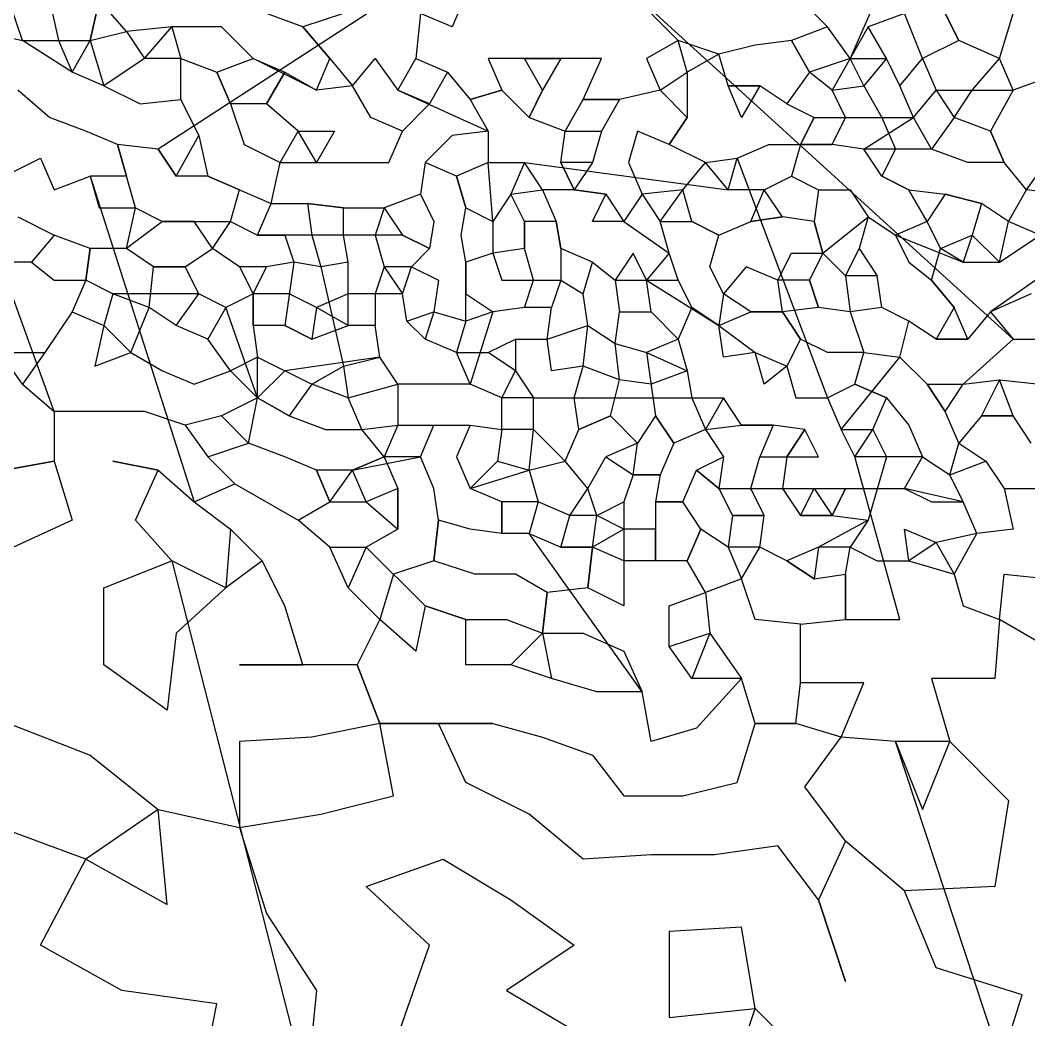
# Model space of a CAD drawing. Header units: metres. Extents: x -30499 to 36140, y -32767 to 32822.
# Drawn here: x 3042 to 15374, y 14157 to 26379 of the extents above; entities that cross this region are included whole.
import ezdxf

# ---------------------------------------------------------------- set-up
doc = ezdxf.new("R2010")
doc.units = ezdxf.units.M
doc.layers.add('Draw', color=2, linetype='CONTINUOUS')

msp = doc.modelspace()

# ---------------------------------------------------------------- linework, layer by layer
at = {"layer": 'draw'}
for p, q in [((12581, 29891), (4728, 24803)), ((15180, 22480), (9595, 27568)), ((13576, 26794), (13189, 25909)), ((8489, 26683), (8323, 26296)), ((3069, 26130), (2903, 26628)), ((3401, 26628), (3511, 26130)), ((3898, 26130), (4009, 26628)), ((4009, 26628), (3898, 26130)), ((4341, 26241), (4009, 26628)), ((12581, 26628), (12913, 26296)), ((12913, 26296), (12581, 26628)), ((6498, 26296), (6055, 26462)), ((6995, 26462), (6498, 26296)), ((7935, 26462), (7880, 25909)), ((8323, 26296), (7935, 26462)), ((11088, 26130), (10756, 26462)), ((13853, 26462), (13410, 26296)), ((14074, 25909), (13853, 26462)), ((14517, 26130), (14351, 26462)), ((14351, 26462), (14517, 26130)), ((15014, 25909), (15180, 26462)), ((4894, 26296), (4341, 26241)), ((4562, 25909), (4894, 26296)), ((5502, 26296), (4894, 26296)), ((4894, 26296), (5004, 25909)), ((4894, 26296), (4894, 26296)), ((5889, 25909), (5502, 26296)), ((6829, 25909), (6498, 26296)), ((6498, 26296), (6498, 26296)), ((6498, 26296), (6829, 25909)), ((8323, 26296), (8323, 26296)), ((12913, 26296), (12470, 26130)), ((12913, 26296), (12913, 26296)), ((13189, 25909), (12913, 26296)), ((13410, 26296), (12968, 25522)), ((13410, 26296), (13189, 25909)), ((13632, 25909), (13410, 26296)), ((13410, 26296), (13410, 26296)), ((2571, 26241), (3069, 26130)), ((3898, 26130), (4341, 26241)), ((4341, 26241), (4341, 26241)), ((4341, 26241), (4341, 26241)), ((4341, 26241), (4562, 25909)), ((3069, 26130), (3069, 26130)), ((3069, 26130), (3898, 26130)), ((3677, 25743), (3069, 26130)), ((3511, 26130), (3511, 26130)), ((3511, 26130), (3677, 25743)), ((3677, 25743), (3898, 26130)), ((3898, 26130), (3898, 26130)), ((3898, 26130), (4064, 25577)), ((3898, 26130), (3898, 26130)), ((11088, 26130), (10701, 25909)), ((11198, 25743), (11088, 26130)), ((11088, 26130), (11088, 26130)), ((11585, 25964), (11088, 26130)), ((12028, 26075), (11585, 25964)), ((12470, 26130), (12028, 26075)), ((12028, 26075), (12028, 26075)), ((12470, 26130), (12470, 26130)), ((12692, 25743), (12470, 26130)), ((12470, 26130), (12692, 25743)), ((14517, 26130), (14074, 25909)), ((15014, 25909), (14517, 26130)), ((14517, 26130), (14517, 26130)), ((4562, 25909), (4064, 25577)), ((5004, 25909), (4562, 25909)), ((4562, 25909), (4562, 25909)), ((5004, 25411), (5004, 25909)), ((5004, 25909), (5004, 25909)), ((5004, 25909), (5447, 25743)), ((5004, 25909), (5004, 25909)), ((5447, 25743), (5889, 25909)), ((5889, 25909), (5889, 25909)), ((5889, 25909), (6276, 25743)), ((6664, 25522), (5889, 25909)), ((6664, 25522), (6829, 25909)), ((6829, 25909), (6829, 25909)), ((6829, 25909), (7106, 25577)), ((7106, 25577), (7382, 25909)), ((7382, 25909), (7382, 25909)), ((7382, 25909), (7659, 25522)), ((7659, 25522), (7880, 25909)), ((7880, 25909), (7880, 25909)), ((7880, 25909), (8267, 25743)), ((7880, 25909), (8267, 25743)), ((10148, 25909), (8765, 25909)), ((8765, 25909), (8765, 25909)), ((8765, 25909), (8931, 25522)), ((9429, 25522), (9207, 25909)), ((9207, 25909), (9650, 25909)), ((9650, 25909), (9429, 25522)), ((9926, 25411), (10148, 25909)), ((10148, 25909), (10148, 25909)), ((10701, 25909), (10701, 25909)), ((10701, 25909), (10867, 25522)), ((11585, 25964), (11198, 25743)), ((11585, 25964), (11585, 25964)), ((11696, 25577), (11585, 25964)), ((13189, 25909), (12692, 25743)), ((13355, 25577), (13189, 25909)), ((13189, 25909), (13189, 25909)), ((13189, 25909), (13632, 25909)), ((13632, 25909), (13355, 25577)), ((13798, 25577), (13632, 25909)), ((13632, 25909), (13632, 25909)), ((13632, 25909), (13632, 25909)), ((13798, 25577), (14074, 25909)), ((14074, 25909), (14074, 25909)), ((14074, 25909), (14240, 25522)), ((14682, 25522), (15014, 25909)), ((15014, 25909), (15014, 25909)), ((15180, 25522), (15014, 25909)), ((15014, 25909), (15014, 25909)), ((3677, 25743), (3677, 25743)), ((4064, 25577), (3677, 25743)), ((5447, 25743), (5447, 25743)), ((5447, 25743), (5613, 25356)), ((5613, 25356), (5447, 25743)), ((6276, 25743), (6055, 25356)), ((6055, 25356), (6276, 25743)), ((6276, 25743), (6276, 25743)), ((6276, 25743), (6664, 25522)), ((8267, 25743), (8046, 25356)), ((8267, 25743), (8267, 25743)), ((8267, 25743), (8544, 25411)), ((10867, 25522), (11198, 25743)), ((11198, 25743), (11198, 25743)), ((11198, 25743), (11198, 25190)), ((11198, 25743), (11198, 25743)), ((12692, 25743), (12415, 25356)), ((12692, 25743), (12415, 25356)), ((12968, 25522), (12692, 25743)), ((12692, 25743), (12692, 25743)), ((15788, 25743), (15180, 25522)), ((4064, 25577), (4064, 25577)), ((4064, 25577), (4507, 25356)), ((7106, 25577), (6664, 25522)), ((7327, 25190), (7106, 25577)), ((7106, 25577), (7106, 25577)), ((7106, 25577), (7106, 25577)), ((11862, 25190), (11696, 25577)), ((11696, 25577), (11696, 25577)), ((11696, 25577), (12083, 25577)), ((12083, 25577), (11696, 25577)), ((12083, 25577), (11862, 25190)), ((12415, 25356), (12083, 25577)), ((12083, 25577), (12083, 25577)), ((12968, 25522), (13355, 25577)), ((13355, 25577), (13355, 25577)), ((13355, 25577), (13576, 25190)), ((13355, 25577), (13355, 25577)), ((13963, 25190), (13798, 25577)), ((13798, 25577), (13798, 25577)), ((13963, 25190), (13798, 25577)), ((3401, 25190), (3014, 25522)), ((4507, 25356), (5004, 25411)), ((5226, 24969), (5004, 25411)), ((5004, 25411), (5004, 25411)), ((5004, 25411), (5226, 24969)), ((6664, 25522), (6664, 25522)), ((7659, 25522), (7659, 25522)), ((8046, 25356), (7659, 25522)), ((7659, 25522), (8765, 25024)), ((8931, 25522), (8544, 25411)), ((8544, 25411), (8931, 25522)), ((8544, 25411), (8544, 25411)), ((8544, 25411), (8765, 25024)), ((8931, 25522), (8931, 25522)), ((8931, 25522), (9263, 25190)), ((9263, 25190), (9429, 25522)), ((9429, 25522), (9263, 25190)), ((9429, 25522), (9429, 25522)), ((9705, 25024), (9926, 25411)), ((10369, 25411), (9926, 25411)), ((9926, 25411), (9926, 25411)), ((9926, 25411), (10369, 25411)), ((10369, 25411), (10148, 25024)), ((10867, 25522), (10369, 25411)), ((11198, 25190), (10867, 25522)), ((10867, 25522), (10867, 25522)), ((13134, 25190), (12968, 25522)), ((12968, 25522), (12968, 25522)), ((12968, 25522), (12968, 25522)), ((13963, 25190), (14240, 25522)), ((14240, 25522), (14240, 25522)), ((14240, 25522), (14461, 25190)), ((14240, 25522), (14240, 25522)), ((14240, 25522), (15180, 25522)), ((14461, 25190), (14682, 25522)), ((14682, 25522), (14682, 25522)), ((15180, 25522), (14904, 25024)), ((15180, 25522), (15180, 25522)), ((4507, 25356), (4507, 25356)), ((5613, 25356), (5613, 25356)), ((5613, 25356), (5779, 24858)), ((6055, 25356), (5613, 25356)), ((6442, 25024), (6055, 25356)), ((8046, 25356), (7714, 25024)), ((7714, 25024), (8046, 25356)), ((8046, 25356), (8046, 25356)), ((12415, 25356), (12415, 25356)), ((12415, 25356), (12747, 25190)), ((3843, 25024), (3401, 25190)), ((3401, 25190), (3401, 25190)), ((7714, 25024), (7327, 25190)), ((7327, 25190), (7327, 25190)), ((9263, 25190), (9263, 25190)), ((9263, 25190), (9705, 25024)), ((11198, 25190), (10977, 24858)), ((10977, 24858), (11198, 25190)), ((11198, 25190), (11198, 25190)), ((11862, 25190), (11862, 25190)), ((12747, 25190), (12581, 24858)), ((12581, 24858), (12747, 25190)), ((12747, 25190), (12747, 25190)), ((12747, 25190), (13963, 25190)), ((12968, 24858), (13134, 25190)), ((13134, 25190), (13134, 25190)), ((13355, 24803), (13963, 25190)), ((13576, 25190), (13576, 25190)), ((13576, 25190), (13742, 24803)), ((14185, 24803), (13963, 25190)), ((13963, 25190), (13963, 25190)), ((14461, 25190), (14185, 24803)), ((14461, 25190), (14461, 25190)), ((14904, 25024), (14461, 25190)), ((4230, 24858), (3843, 25024)), ((3843, 25024), (3843, 25024)), ((4949, 24471), (5226, 24969)), ((5226, 24969), (5226, 24969)), ((5226, 24969), (5336, 24471)), ((6221, 24637), (6442, 25024)), ((6442, 25024), (6442, 25024)), ((6442, 25024), (6885, 25024)), ((6664, 24637), (6442, 25024)), ((6885, 25024), (6664, 24637)), ((6885, 25024), (6885, 25024)), ((7548, 24637), (7714, 25024)), ((7714, 25024), (7714, 25024)), ((8323, 24969), (7991, 24637)), ((8765, 25024), (8323, 24969)), ((8323, 24969), (8323, 24969)), ((8765, 25024), (8765, 25024)), ((8765, 25024), (8765, 24637)), ((9650, 24637), (9705, 25024)), ((9705, 25024), (9705, 25024)), ((9705, 25024), (10148, 25024)), ((9705, 25024), (9705, 25024)), ((10148, 25024), (10037, 24637)), ((10148, 25024), (10037, 24637)), ((10148, 25024), (10148, 25024)), ((10590, 25024), (10479, 24637)), ((10977, 24858), (10590, 25024)), ((10590, 25024), (10590, 25024)), ((14904, 25024), (15070, 24637)), ((15070, 24637), (14904, 25024)), ((4451, 24084), (4230, 24858)), ((4230, 24858), (4230, 24858)), ((4728, 24803), (4230, 24858)), ((4230, 24858), (4341, 24471)), ((4728, 24803), (4949, 24471)), ((4949, 24471), (4728, 24803)), ((5779, 24858), (5779, 24858)), ((5779, 24858), (6221, 24637)), ((11420, 24637), (10977, 24858)), ((10977, 24858), (10977, 24858)), ((11807, 24692), (12194, 24858)), ((12194, 24858), (12194, 24858)), ((12194, 24858), (12968, 24858)), ((12581, 24858), (12470, 24471)), ((12968, 24858), (12581, 24858)), ((12968, 24858), (12968, 24858)), ((13355, 24803), (12968, 24858)), ((13576, 24471), (13355, 24803)), ((13355, 24803), (13355, 24803)), ((14185, 24803), (13355, 24803)), ((13742, 24803), (13576, 24471)), ((13742, 24803), (13742, 24803)), ((14627, 24637), (14185, 24803)), ((14185, 24803), (14185, 24803)), ((2848, 24471), (3290, 24692)), ((3290, 24692), (3290, 24692)), ((3290, 24692), (3456, 24305)), ((11420, 24637), (11807, 24692)), ((11696, 24305), (11807, 24692)), ((11807, 24692), (11807, 24692)), ((11807, 24692), (12913, 21761)), ((15346, 24305), (15623, 24692)), ((6110, 24139), (6221, 24637)), ((6221, 24637), (6221, 24637)), ((6221, 24637), (7548, 24637)), ((6664, 24637), (6664, 24637)), ((7548, 24637), (7548, 24637)), ((7991, 24637), (7935, 24250)), ((7991, 24637), (7935, 24250)), ((7991, 24637), (7991, 24637)), ((8378, 24471), (7991, 24637)), ((8765, 24637), (8378, 24471)), ((8765, 24637), (8765, 24637)), ((8820, 23918), (8765, 24637)), ((8765, 24637), (9207, 24637)), ((9207, 24637), (9042, 24250)), ((9429, 24305), (9207, 24637)), ((9207, 24637), (9207, 24637)), ((9207, 24637), (11696, 24305)), ((9816, 24305), (9650, 24637)), ((9650, 24637), (9650, 24637)), ((10037, 24637), (9650, 24637)), ((9650, 24637), (9816, 24305)), ((10037, 24637), (9816, 24305)), ((10037, 24637), (10037, 24637)), ((10479, 24637), (10479, 24637)), ((10479, 24637), (10645, 24250)), ((11143, 24305), (11420, 24637)), ((11696, 24305), (11420, 24637)), ((11420, 24637), (11420, 24637)), ((11420, 24637), (11420, 24637)), ((15070, 24637), (14627, 24637)), ((14627, 24637), (14627, 24637)), ((15346, 24305), (15070, 24637)), ((15070, 24637), (15070, 24637)), ((3456, 24305), (3898, 24471)), ((3898, 24471), (3898, 24471)), ((3898, 24471), (4009, 24084)), ((4341, 24471), (3898, 24471)), ((3898, 24471), (5170, 20489)), ((5336, 24471), (4949, 24471)), ((4949, 24471), (4949, 24471)), ((5723, 24305), (5336, 24471)), ((5336, 24471), (5336, 24471)), ((5336, 24471), (6110, 24139)), ((8489, 24084), (8378, 24471)), ((8378, 24471), (8378, 24471)), ((8378, 24471), (8489, 24084)), ((12138, 24305), (12470, 24471)), ((12470, 24471), (12470, 24471)), ((12470, 24471), (12802, 24305)), ((12470, 24471), (12802, 24305)), ((13576, 24471), (13576, 24471)), ((13908, 24305), (13576, 24471)), ((13576, 24471), (13908, 24305)), ((3456, 24305), (3456, 24305)), ((5613, 23918), (5723, 24305)), ((9042, 24250), (9429, 24305)), ((9816, 24305), (9429, 24305)), ((9429, 24305), (9429, 24305)), ((9429, 24305), (9595, 23918)), ((9429, 24305), (9429, 24305)), ((10203, 24250), (9816, 24305)), ((9816, 24305), (9816, 24305)), ((9816, 24305), (10203, 24250)), ((11143, 24305), (10645, 24250)), ((10867, 23918), (11143, 24305)), ((11254, 23918), (11143, 24305)), ((11143, 24305), (11143, 24305)), ((12138, 24305), (11696, 24305)), ((11696, 24305), (11696, 24305)), ((11973, 23918), (12138, 24305)), ((12138, 24305), (12138, 24305)), ((12360, 23973), (12138, 24305)), ((12138, 24305), (12138, 24305)), ((12802, 24305), (12747, 23918)), ((12802, 24305), (12802, 24305)), ((12802, 24305), (13189, 24305)), ((13189, 24305), (13189, 24305)), ((13189, 24305), (13410, 23973)), ((14129, 23918), (13908, 24305)), ((13908, 24305), (13908, 24305)), ((13908, 24305), (14351, 24250)), ((15125, 23918), (15346, 24305)), ((15346, 24305), (15346, 24305)), ((15788, 24250), (15346, 24305)), ((15346, 24305), (15346, 24305)), ((7935, 24250), (7493, 24084)), ((7935, 24250), (7935, 24250)), ((7935, 24250), (8101, 23918)), ((9042, 24250), (8820, 23918)), ((9207, 23918), (9042, 24250)), ((9042, 24250), (9042, 24250)), ((9042, 24250), (9042, 24250)), ((10037, 23918), (10203, 24250)), ((10203, 24250), (10203, 24250)), ((10203, 24250), (10424, 23918)), ((10645, 24250), (10424, 23918)), ((10645, 24250), (10645, 24250)), ((10645, 24250), (10867, 23918)), ((14351, 24250), (14129, 23918)), ((14351, 24250), (14351, 24250)), ((14351, 24250), (14793, 24139)), ((14793, 24139), (14351, 24250)), ((4009, 24084), (4009, 24084)), ((4009, 24084), (4451, 24084)), ((4341, 23586), (4451, 24084)), ((4451, 24084), (4451, 24084)), ((4451, 24084), (4783, 23918)), ((5945, 23752), (6110, 24139)), ((6110, 24139), (6110, 24139)), ((6110, 24139), (6553, 24139)), ((6553, 24139), (6553, 24139)), ((6553, 24139), (6995, 24084)), ((6995, 24084), (6553, 24139)), ((6553, 24139), (6608, 23752)), ((6995, 24084), (6995, 24084)), ((6995, 24084), (7493, 24084)), ((6995, 23752), (6995, 24084)), ((7493, 24084), (7382, 23752)), ((7493, 24084), (7493, 24084)), ((7493, 24084), (7714, 23752)), ((7493, 24084), (7493, 24084)), ((8433, 23752), (8489, 24084)), ((8489, 24084), (8489, 24084)), ((8489, 24084), (8820, 23918)), ((14793, 24139), (14682, 23752)), ((15125, 23918), (14793, 24139)), ((14793, 24139), (14793, 24139)), ((16784, 24139), (14904, 22812)), ((3014, 23973), (3456, 23752)), ((12360, 23973), (11973, 23918)), ((11973, 23918), (12360, 23973)), ((12747, 23918), (12360, 23973)), ((12360, 23973), (12360, 23973)), ((12857, 23531), (13410, 23973)), ((13410, 23973), (13300, 23586)), ((13410, 23973), (13410, 23973)), ((13410, 23973), (13742, 23752)), ((4783, 23918), (4341, 23586)), ((4783, 23918), (4783, 23918)), ((4783, 23918), (5613, 23918)), ((5170, 23918), (4783, 23918)), ((5392, 23586), (5170, 23918)), ((5392, 23586), (5613, 23918)), ((5613, 23918), (5613, 23918)), ((5613, 23918), (5945, 23752)), ((5613, 23918), (5613, 23918)), ((8101, 23918), (8046, 23586)), ((8101, 23918), (8101, 23918)), ((8820, 23918), (8820, 23918)), ((8820, 23918), (8820, 23531)), ((9595, 23918), (9207, 23918)), ((9207, 23918), (9207, 23918)), ((9207, 23918), (9207, 23586)), ((9207, 23586), (9207, 23918)), ((9595, 23918), (9595, 23918)), ((9595, 23918), (9650, 23586)), ((9650, 23586), (9595, 23918)), ((10424, 23918), (10037, 23918)), ((10037, 23918), (10037, 23918)), ((10424, 23918), (10424, 23918)), ((10424, 23918), (10977, 23531)), ((10867, 23918), (10867, 23918)), ((10867, 23918), (11254, 23918)), ((10977, 23531), (10867, 23918)), ((10867, 23918), (10867, 23918)), ((11254, 23918), (11254, 23918)), ((11254, 23918), (11585, 23752)), ((11585, 23752), (11254, 23918)), ((11585, 23752), (11973, 23918)), ((11973, 23918), (11973, 23918)), ((12747, 23918), (12747, 23918)), ((12857, 23531), (12747, 23918)), ((12747, 23918), (12857, 23531)), ((14129, 23918), (13742, 23752)), ((14295, 23586), (14129, 23918)), ((14129, 23918), (14129, 23918)), ((14129, 23918), (14129, 23918)), ((15014, 23420), (15125, 23918)), ((15512, 23752), (15125, 23918)), ((15125, 23918), (15125, 23918)), ((15125, 23918), (15125, 23918)), ((3456, 23752), (3179, 23420)), ((3456, 23752), (3179, 23420)), ((3456, 23752), (3456, 23752)), ((3898, 23586), (3456, 23752)), ((5945, 23752), (5945, 23752)), ((7714, 23752), (5945, 23752)), ((5945, 23752), (6276, 23752)), ((6276, 23752), (6387, 23420)), ((6608, 23752), (6608, 23752)), ((6608, 23752), (6719, 23365)), ((7051, 23420), (6995, 23752)), ((6995, 23752), (6995, 23752)), ((7382, 23752), (7493, 23365)), ((7714, 23752), (7714, 23752)), ((7714, 23752), (8046, 23586)), ((8046, 23586), (7714, 23752)), ((8489, 23420), (8433, 23752)), ((8433, 23752), (8433, 23752)), ((11475, 23365), (11585, 23752)), ((11585, 23752), (11585, 23752)), ((13742, 23752), (13742, 23752)), ((13742, 23752), (13908, 23420)), ((13742, 23752), (14572, 23420)), ((14295, 23586), (14682, 23752)), ((14682, 23752), (14572, 23420)), ((14682, 23752), (14682, 23752)), ((14682, 23752), (15014, 23420)), ((14682, 23752), (14682, 23752)), ((15014, 23420), (15512, 23752)), ((3843, 23199), (3898, 23586)), ((3898, 23586), (3843, 23199)), ((4341, 23586), (3898, 23586)), ((3898, 23586), (3898, 23586)), ((4673, 23365), (4341, 23586)), ((4341, 23586), (4341, 23586)), ((5060, 23365), (5392, 23586)), ((5392, 23586), (5392, 23586)), ((5723, 23365), (5392, 23586)), ((5392, 23586), (5392, 23586)), ((8046, 23586), (7825, 23365)), ((8046, 23586), (8046, 23586)), ((9207, 23586), (8820, 23531)), ((9318, 23199), (9207, 23586)), ((9207, 23586), (9207, 23586)), ((9650, 23586), (9650, 23586)), ((9650, 23586), (9650, 23199)), ((10037, 23420), (9650, 23586)), ((13134, 23254), (13300, 23586)), ((13300, 23586), (13134, 23254)), ((13300, 23586), (13300, 23586)), ((13300, 23586), (13521, 23254)), ((14185, 23199), (14295, 23586)), ((14295, 23586), (14295, 23586)), ((14572, 23420), (14295, 23586)), ((14295, 23586), (14295, 23586)), ((8820, 23531), (8489, 23420)), ((8820, 23531), (8820, 23531)), ((8820, 23531), (8931, 23199)), ((8820, 23531), (8820, 23531)), ((10535, 23531), (10314, 23199)), ((10701, 23199), (10535, 23531)), ((10535, 23531), (10535, 23531)), ((10977, 23531), (10701, 23199)), ((11088, 23199), (10977, 23531)), ((10977, 23531), (10977, 23531)), ((12304, 23199), (12470, 23531)), ((12470, 23531), (12470, 23531)), ((12470, 23531), (12857, 23531)), ((12857, 23531), (12692, 23199)), ((13134, 23254), (12857, 23531)), ((12857, 23531), (12857, 23531)), ((3179, 23420), (2792, 23420)), ((3456, 21595), (2792, 23420)), ((3179, 23420), (3179, 23420)), ((3179, 23420), (3456, 23199)), ((4617, 22867), (4673, 23365)), ((5060, 23365), (4673, 23365)), ((4673, 23365), (4673, 23365)), ((4673, 23365), (5060, 23365)), ((5226, 23033), (5060, 23365)), ((5060, 23365), (5060, 23365)), ((6055, 23365), (5723, 23365)), ((5723, 23365), (5723, 23365)), ((5723, 23365), (5889, 23033)), ((6055, 23365), (5723, 23365)), ((5889, 23033), (6055, 23365)), ((6387, 23420), (6055, 23365)), ((6055, 23365), (6055, 23365)), ((6387, 23420), (6276, 22646)), ((6719, 23365), (6387, 23420)), ((6387, 23420), (6387, 23420)), ((6387, 23420), (6387, 23420)), ((7051, 23420), (6719, 23365)), ((6719, 23365), (6719, 23365)), ((6719, 23365), (6995, 22148)), ((7051, 22646), (7051, 23420)), ((7051, 23420), (7051, 23420)), ((7051, 23033), (7051, 23420)), ((7493, 23365), (7382, 23033)), ((7825, 23365), (7493, 23365)), ((7493, 23365), (7493, 23365)), ((7493, 23365), (7714, 23033)), ((7714, 23033), (7825, 23365)), ((7825, 23365), (7825, 23365)), ((7825, 23365), (8157, 23199)), ((7825, 23365), (7825, 23365)), ((8489, 22701), (8489, 23420)), ((8489, 23420), (8489, 23420)), ((8489, 23420), (8489, 23033)), ((9926, 23033), (10037, 23420)), ((9926, 23033), (10037, 23420)), ((10037, 23420), (10037, 23420)), ((10037, 23420), (10314, 23199)), ((11641, 23033), (11475, 23365)), ((11475, 23365), (11475, 23365)), ((11917, 23365), (11641, 23033)), ((12304, 23199), (11917, 23365)), ((11917, 23365), (11917, 23365)), ((13908, 23420), (13908, 23420)), ((13908, 23420), (14185, 23199)), ((14572, 23420), (14572, 23420)), ((14572, 23420), (15014, 23420)), ((15014, 23420), (15014, 23420)), ((3456, 23199), (3456, 23199)), ((3456, 23199), (3843, 23199)), ((3843, 23199), (3677, 22812)), ((3843, 23199), (3677, 22812)), ((3843, 23199), (3843, 23199)), ((4175, 23033), (3843, 23199)), ((8157, 23199), (8101, 22812)), ((8157, 23199), (8157, 23199)), ((8931, 23199), (8931, 23199)), ((8931, 23199), (9650, 23199)), ((9207, 22867), (9318, 23199)), ((9318, 23199), (9318, 23199)), ((9650, 23199), (9539, 22867)), ((9650, 23199), (9650, 23199)), ((9650, 23199), (9926, 23033)), ((9650, 23199), (9650, 23199)), ((10314, 23199), (10314, 23199)), ((10314, 23199), (10369, 22812)), ((10314, 23199), (10314, 23199)), ((10314, 23199), (11088, 23199)), ((10756, 22812), (10701, 23199)), ((10701, 23199), (10701, 23199)), ((10701, 23199), (11585, 22646)), ((11088, 23199), (11088, 23199)), ((11088, 23199), (11254, 22867)), ((11254, 22867), (11088, 23199)), ((12692, 23199), (12304, 23199)), ((12304, 23199), (12304, 23199)), ((12360, 22812), (12304, 23199)), ((12304, 23199), (12304, 23199)), ((12692, 23199), (12692, 23199)), ((12692, 23199), (12802, 22867)), ((12802, 22867), (12692, 23199)), ((13521, 23254), (13134, 23254)), ((13134, 23254), (13134, 23254)), ((13521, 23254), (13134, 23254)), ((13134, 23254), (13189, 22812)), ((13521, 23254), (13521, 23254)), ((13576, 22867), (13521, 23254)), ((14185, 23199), (14185, 23199)), ((14185, 23199), (14461, 22867)), ((14461, 22867), (14185, 23199)), ((4175, 23033), (4064, 22646)), ((4617, 22867), (4175, 23033)), ((4175, 23033), (4175, 23033)), ((5226, 23033), (4175, 23033)), ((4949, 22646), (5226, 23033)), ((5226, 23033), (5226, 23033)), ((5557, 22867), (5226, 23033)), ((5889, 23033), (5557, 22867)), ((5889, 23033), (5889, 23033)), ((5889, 23033), (5889, 22646)), ((6332, 23033), (5889, 23033)), ((5889, 23033), (5889, 23033)), ((5889, 22646), (5889, 23033)), ((6664, 22867), (6332, 23033)), ((6332, 23033), (6332, 23033)), ((7051, 23033), (6664, 22867)), ((7051, 22646), (7051, 23033)), ((7714, 23033), (7051, 23033)), ((7382, 23033), (7382, 23033)), ((7382, 23033), (7382, 22646)), ((7770, 22701), (7714, 23033)), ((7714, 23033), (7714, 23033)), ((7714, 23033), (7714, 23033)), ((8489, 23033), (8820, 22812)), ((9926, 23033), (9926, 23033)), ((9982, 22646), (9926, 23033)), ((11641, 23033), (11585, 22646)), ((11973, 22812), (11641, 23033)), ((11641, 23033), (11641, 23033)), ((11641, 23033), (11641, 23033)), ((15401, 23033), (14904, 22812)), ((4396, 22314), (4617, 22867)), ((4949, 22646), (4617, 22867)), ((4617, 22867), (4617, 22867)), ((5557, 22867), (5336, 22480)), ((5557, 22867), (5557, 22867)), ((5945, 21761), (5557, 22867)), ((6664, 22867), (6608, 22480)), ((7051, 22646), (6664, 22867)), ((6664, 22867), (6664, 22867)), ((6664, 22867), (6664, 22867)), ((9207, 22867), (8820, 22812)), ((9539, 22867), (9207, 22867)), ((9207, 22867), (9207, 22867)), ((9539, 22867), (9207, 22867)), ((9484, 22480), (9539, 22867)), ((9539, 22867), (9539, 22867)), ((11254, 22867), (11088, 22480)), ((11585, 22646), (11254, 22867)), ((11254, 22867), (11254, 22867)), ((12802, 22867), (12360, 22812)), ((13189, 22812), (12802, 22867)), ((12802, 22867), (12802, 22867)), ((13576, 22867), (13189, 22812)), ((13908, 22701), (13576, 22867)), ((13576, 22867), (13576, 22867)), ((13908, 22701), (13576, 22867)), ((14461, 22867), (14240, 22480)), ((14461, 22867), (14461, 22867)), ((14627, 22480), (14461, 22867)), ((3677, 22812), (3345, 22314)), ((3677, 22812), (3677, 22812)), ((3677, 22812), (4064, 22646)), ((7770, 22701), (8101, 22812)), ((7991, 22480), (7770, 22701)), ((7770, 22701), (7770, 22701)), ((7991, 22480), (7770, 22701)), ((8101, 22812), (7991, 22480)), ((8101, 22812), (8101, 22812)), ((8101, 22812), (8101, 22812)), ((8101, 22812), (8489, 22701)), ((8489, 22701), (8378, 22314)), ((8820, 22812), (8489, 22701)), ((8489, 22701), (8489, 22701)), ((8489, 22701), (8489, 22701)), ((8820, 22812), (8544, 21927)), ((8820, 22812), (8820, 22812)), ((10314, 22425), (10369, 22812)), ((10369, 22812), (10369, 22812)), ((10369, 22812), (10756, 22812)), ((10369, 22812), (10756, 22812)), ((10756, 22812), (10756, 22812)), ((10756, 22812), (11088, 22480)), ((11585, 22646), (11973, 22812)), ((12360, 22812), (11973, 22812)), ((11973, 22812), (11973, 22812)), ((11973, 22812), (12360, 22812)), ((12360, 22812), (12360, 22812)), ((12360, 22812), (12581, 22480)), ((12581, 22480), (12360, 22812)), ((13189, 22812), (13189, 22812)), ((13189, 22812), (13355, 22314)), ((13798, 22259), (13908, 22701)), ((14240, 22480), (13908, 22701)), ((13908, 22701), (13908, 22701)), ((14904, 22812), (14627, 22480)), ((14904, 22812), (14904, 22812)), ((14904, 22812), (15180, 22480)), ((4064, 22646), (3954, 22148)), ((4064, 22646), (4064, 22646)), ((4064, 22646), (4064, 22646)), ((4064, 22646), (4396, 22314)), ((5336, 22480), (4949, 22646)), ((4949, 22646), (4949, 22646)), ((5336, 22480), (4949, 22646)), ((5889, 22646), (5889, 22646)), ((5889, 22646), (5945, 22259)), ((6276, 22646), (5889, 22646)), ((6276, 22646), (6276, 22646)), ((6276, 22646), (6608, 22480)), ((6608, 22480), (6276, 22646)), ((6608, 22480), (7051, 22646)), ((7382, 22646), (7051, 22646)), ((7051, 22646), (7051, 22646)), ((7382, 22646), (7051, 22646)), ((7382, 22646), (7382, 22646)), ((7438, 22259), (7382, 22646)), ((9484, 22480), (9982, 22646)), ((9926, 22148), (9982, 22646)), ((9982, 22646), (10314, 22425)), ((11585, 22646), (11585, 22646)), ((11641, 22259), (11585, 22646)), ((11585, 22646), (12028, 22314)), ((5613, 22093), (5336, 22480)), ((5336, 22480), (5336, 22480)), ((6608, 22480), (6608, 22480)), ((7991, 22480), (7991, 22480)), ((8378, 22314), (7991, 22480)), ((8765, 22314), (9097, 22480)), ((8765, 22314), (9097, 22480)), ((9097, 22480), (9097, 22480)), ((9097, 22480), (9097, 22093)), ((9097, 22480), (9484, 22480)), ((9539, 22093), (9484, 22480)), ((9484, 22480), (9484, 22480)), ((11088, 22480), (10701, 22314)), ((11088, 22480), (11088, 22480)), ((11088, 22480), (11198, 22093)), ((11088, 22480), (11088, 22480)), ((12581, 22480), (12415, 22148)), ((12581, 22480), (12581, 22480)), ((12913, 22314), (12581, 22480)), ((14627, 22480), (14240, 22480)), ((14240, 22480), (14240, 22480)), ((14240, 22480), (14627, 22480)), ((14572, 21927), (15180, 22480)), ((14627, 22480), (14627, 22480)), ((15180, 22480), (15678, 22480)), ((10314, 22425), (10314, 22425)), ((10369, 21982), (10314, 22425)), ((10314, 22425), (10314, 22425)), ((10314, 22425), (10701, 22314)), ((3069, 21927), (2792, 22314)), ((2792, 22314), (3345, 22314)), ((3345, 22314), (3069, 21927)), ((3345, 22314), (3069, 21927)), ((3345, 22314), (3345, 22314)), ((3954, 22148), (4396, 22314)), ((4396, 22314), (4396, 22314)), ((4396, 22314), (4783, 22093)), ((5945, 22259), (5613, 22093)), ((5945, 22259), (5945, 22259)), ((5945, 21761), (5945, 22259)), ((5945, 22259), (5945, 22259)), ((5945, 22259), (6608, 21927)), ((7438, 22259), (6276, 22093)), ((6995, 22148), (7438, 22259)), ((7438, 22259), (7438, 22259)), ((7659, 21927), (7438, 22259)), ((8378, 22314), (8378, 22314)), ((8544, 21927), (8378, 22314)), ((8378, 22314), (8378, 22314)), ((8378, 22314), (8765, 22314)), ((8765, 22314), (8765, 22314)), ((9097, 22093), (8765, 22314)), ((10701, 22314), (10701, 22314)), ((10701, 22314), (10811, 21540)), ((10701, 22314), (11198, 22093)), ((12028, 22314), (11641, 22259)), ((11641, 22259), (11641, 22259)), ((12138, 21927), (12028, 22314)), ((12028, 22314), (12028, 22314)), ((12028, 22314), (12415, 22148)), ((13355, 22314), (12913, 22314)), ((12913, 22314), (12913, 22314)), ((13079, 21374), (13798, 22259)), ((13245, 21927), (13355, 22314)), ((13355, 22314), (13355, 22314)), ((13355, 22314), (13798, 22259)), ((13798, 22259), (13798, 22259)), ((13798, 22259), (14129, 21927)), ((3954, 22148), (3954, 22148)), ((4783, 22093), (4783, 22093)), ((4783, 22093), (5170, 21927)), ((5170, 21927), (5613, 22093)), ((5613, 22093), (5613, 22093)), ((5613, 22093), (5613, 22093)), ((5613, 22093), (5945, 21761)), ((6276, 22093), (5945, 21761)), ((6608, 21927), (6995, 22148)), ((6995, 22148), (6995, 22148)), ((6995, 22148), (7051, 21761)), ((8931, 21761), (9097, 22093)), ((9097, 22093), (9097, 22093)), ((9097, 22093), (9318, 21761)), ((9097, 22093), (9097, 22093)), ((9926, 22148), (9539, 22093)), ((9539, 22093), (9539, 22093)), ((9816, 21761), (9926, 22148)), ((10369, 21982), (9926, 22148)), ((9926, 22148), (9926, 22148)), ((11198, 22093), (10756, 21927)), ((11198, 22093), (11198, 22093)), ((11198, 22093), (11254, 21761)), ((12415, 22148), (12138, 21927)), ((12415, 22148), (12415, 22148)), ((12415, 22148), (12415, 22148)), ((12415, 22148), (12526, 21761)), ((10258, 21540), (10369, 21982)), ((10756, 21927), (10369, 21982)), ((10369, 21982), (10369, 21982)), ((10369, 21982), (10369, 21982)), ((14572, 21927), (15014, 21982)), ((15014, 21982), (14793, 21540)), ((15180, 21540), (15014, 21982)), ((15014, 21982), (15014, 21982)), ((15014, 21982), (15512, 21927)), ((15014, 21982), (15014, 21982)), ((3069, 21927), (3069, 21927)), ((3069, 21927), (3456, 21595)), ((5170, 21927), (5170, 21927)), ((6608, 21927), (6332, 21540)), ((7051, 21761), (6608, 21927)), ((6608, 21927), (6608, 21927)), ((6608, 21927), (6608, 21927)), ((7051, 21761), (7659, 21927)), ((7659, 21927), (7659, 21429)), ((8544, 21927), (7659, 21927)), ((7659, 21927), (7659, 21927)), ((8931, 21761), (8544, 21927)), ((8544, 21927), (8544, 21927)), ((10756, 21927), (10756, 21927)), ((12138, 21927), (12138, 21927)), ((12913, 21761), (13245, 21927)), ((13245, 21927), (13245, 21927)), ((13245, 21927), (13632, 21761)), ((13632, 21761), (13245, 21927)), ((14351, 21595), (14129, 21927)), ((14129, 21927), (14129, 21927)), ((14129, 21927), (14572, 21927)), ((14129, 21927), (14351, 21595)), ((14351, 21595), (14572, 21927)), ((14572, 21927), (14572, 21927)), ((5945, 21761), (5502, 21540)), ((5834, 21208), (5945, 21761)), ((5945, 21761), (5945, 21761)), ((5945, 21761), (6332, 21540)), ((6332, 21540), (5945, 21761)), ((7217, 21374), (7051, 21761)), ((7051, 21761), (7051, 21761)), ((8931, 21374), (8931, 21761)), ((8931, 21761), (8931, 21761)), ((9318, 21761), (8931, 21761)), ((8931, 21761), (8931, 21761)), ((9318, 21761), (9318, 21761)), ((9318, 21374), (9318, 21761)), ((9318, 21761), (11254, 21761)), ((9871, 21374), (9816, 21761)), ((9816, 21761), (9816, 21761)), ((11254, 21761), (11254, 21761)), ((11254, 21761), (11420, 21374)), ((11254, 21761), (11641, 21761)), ((11641, 21761), (11420, 21374)), ((11641, 21761), (11420, 21374)), ((11862, 21429), (11641, 21761)), ((11641, 21761), (11641, 21761)), ((12526, 21761), (12526, 21761)), ((12526, 21761), (12913, 21761)), ((12913, 21761), (12913, 21761)), ((12913, 21761), (13079, 21374)), ((13466, 21374), (13632, 21761)), ((13632, 21761), (13632, 21761)), ((13632, 21761), (13908, 21429)), ((4562, 21595), (3456, 21595)), ((3456, 21595), (3456, 21595)), ((3456, 21595), (3456, 20987)), ((5060, 21429), (4562, 21595)), ((4562, 21595), (4562, 21595)), ((14517, 21208), (14351, 21595)), ((14351, 21595), (14351, 21595)), ((5502, 21540), (5060, 21429)), ((5502, 21540), (5060, 21429)), ((5834, 21208), (5502, 21540)), ((5502, 21540), (5502, 21540)), ((6332, 21540), (6332, 21540)), ((6332, 21540), (6774, 21374)), ((9871, 21374), (10258, 21540)), ((10258, 21540), (9871, 21374)), ((10258, 21540), (10258, 21540)), ((10590, 21208), (10258, 21540)), ((10811, 21540), (10590, 21208)), ((10811, 21540), (10811, 21540)), ((10811, 21540), (11032, 21208)), ((11032, 21208), (10811, 21540)), ((14793, 21540), (14517, 21208)), ((14793, 21540), (14793, 21540)), ((14793, 21540), (15180, 21540)), ((15180, 21540), (14793, 21540)), ((15401, 21208), (15180, 21540)), ((15180, 21540), (15180, 21540)), ((5060, 21429), (5060, 21429)), ((5060, 21429), (5336, 21042)), ((6774, 21374), (6774, 21374)), ((6774, 21374), (7217, 21374)), ((7217, 21374), (7659, 21429)), ((7493, 21042), (7217, 21374)), ((7217, 21374), (7217, 21374)), ((7217, 21374), (7217, 21374)), ((7659, 21429), (7493, 21042)), ((7659, 21429), (7659, 21429)), ((7659, 21429), (7659, 21429)), ((7659, 21429), (8544, 21429)), ((7935, 21042), (8101, 21429)), ((8101, 21429), (8544, 21429)), ((8544, 21429), (8378, 21042)), ((8544, 21429), (8544, 21429)), ((8544, 21429), (8931, 21374)), ((8931, 21374), (8876, 20987)), ((8931, 21374), (8931, 21374)), ((9318, 21374), (8931, 21374)), ((8931, 21374), (8931, 21374)), ((9263, 20876), (9318, 21374)), ((9318, 21374), (9318, 21374)), ((9705, 20987), (9318, 21374)), ((9705, 20987), (9871, 21374)), ((9871, 21374), (9871, 21374)), ((11420, 21374), (11032, 21208)), ((11420, 21374), (11862, 21429)), ((11420, 21374), (11420, 21374)), ((11420, 21374), (11420, 21374)), ((11420, 21374), (11641, 21042)), ((12249, 21429), (11862, 21429)), ((11862, 21429), (11862, 21429)), ((11862, 21429), (12249, 21429)), ((12249, 21429), (12083, 21042)), ((12636, 21374), (12249, 21429)), ((12249, 21429), (12249, 21429)), ((12415, 21042), (12636, 21374)), ((12636, 21374), (12415, 21042)), ((12802, 21042), (12636, 21374)), ((12636, 21374), (12636, 21374)), ((13245, 21042), (13079, 21374)), ((13079, 21374), (13079, 21374)), ((13079, 21374), (13466, 21374)), ((13245, 21042), (13466, 21374)), ((13466, 21374), (13466, 21374)), ((13466, 21374), (13632, 21042)), ((13466, 21374), (13466, 21374)), ((13908, 21429), (13908, 21429)), ((13908, 21429), (14074, 21042)), ((5336, 21042), (5834, 21208)), ((6276, 21042), (5834, 21208)), ((5834, 21208), (5834, 21208)), ((10590, 21208), (10203, 21042)), ((10535, 20821), (10590, 21208)), ((10590, 21208), (10590, 21208)), ((10590, 21208), (10590, 21208)), ((11032, 21208), (10867, 20821)), ((11032, 21208), (11032, 21208)), ((14406, 20821), (14517, 21208)), ((14517, 21208), (14517, 21208)), ((14517, 21208), (14517, 21208)), ((14517, 21208), (14848, 20987)), ((3456, 20987), (2848, 20876)), ((2848, 20876), (3456, 20987)), ((3456, 20987), (3456, 20987)), ((3456, 20987), (3677, 20268)), ((4728, 20876), (4175, 20987)), ((4175, 20987), (4728, 20876)), ((5336, 21042), (5336, 21042)), ((5336, 21042), (5668, 20710)), ((5668, 20710), (5336, 21042)), ((6664, 20876), (6276, 21042)), ((6276, 21042), (6276, 21042)), ((7106, 20876), (7493, 21042)), ((7493, 21042), (7106, 20876)), ((7106, 20876), (7935, 21042)), ((7935, 21042), (7493, 21042)), ((7493, 21042), (7493, 21042)), ((7493, 21042), (7659, 20655)), ((7493, 21042), (7493, 21042)), ((8101, 20655), (7935, 21042)), ((7935, 21042), (7935, 21042)), ((8378, 21042), (8378, 21042)), ((8378, 21042), (8544, 20655)), ((8544, 20655), (8876, 20987)), ((8876, 20987), (8876, 20987)), ((8876, 20987), (9263, 20876)), ((8876, 20987), (9263, 20876)), ((9263, 20876), (9705, 20987)), ((9982, 20655), (9705, 20987)), ((9705, 20987), (9705, 20987)), ((9982, 20655), (10203, 21042)), ((10203, 21042), (10203, 21042)), ((10203, 21042), (10535, 20821)), ((10203, 21042), (10535, 20821)), ((11309, 20876), (11641, 21042)), ((11641, 21042), (11585, 20655)), ((11641, 21042), (11585, 20655)), ((11641, 21042), (11641, 21042)), ((11973, 20655), (12083, 21042)), ((12083, 21042), (12083, 21042)), ((12083, 21042), (12802, 21042)), ((12083, 21042), (12415, 21042)), ((12415, 21042), (12360, 20655)), ((12802, 21042), (12802, 21042)), ((14074, 21042), (13245, 21042)), ((13245, 21042), (13245, 21042)), ((13798, 19051), (13245, 21042)), ((13632, 21042), (13410, 20268)), ((13632, 21042), (13632, 21042)), ((13853, 20655), (14074, 21042)), ((14074, 21042), (14074, 21042)), ((14074, 21042), (14406, 20821)), ((14074, 21042), (14074, 21042)), ((14406, 20821), (14848, 20987)), ((14848, 20987), (14848, 20987)), ((14848, 20987), (15070, 20655)), ((14848, 20987), (15070, 20655)), ((4451, 20268), (4728, 20876)), ((4728, 20876), (4728, 20876)), ((4728, 20876), (5170, 20489)), ((7106, 20876), (6664, 20876)), ((6664, 20876), (6664, 20876)), ((6829, 20489), (6664, 20876)), ((6664, 20876), (6829, 20489)), ((6829, 20489), (7106, 20876)), ((7106, 20876), (7106, 20876)), ((7272, 20489), (7106, 20876)), ((8544, 20655), (9263, 20876)), ((9263, 20876), (9263, 20876)), ((9263, 20876), (9373, 20489)), ((11143, 20489), (11309, 20876)), ((11309, 20876), (11309, 20876)), ((11585, 20655), (11309, 20876)), ((11309, 20876), (11585, 20655)), ((10535, 20821), (10424, 20489)), ((10535, 20821), (10535, 20821)), ((10535, 20821), (10867, 20821)), ((10867, 20821), (10535, 20821)), ((10867, 20821), (10811, 20489)), ((10867, 20821), (10867, 20821)), ((14572, 20489), (14406, 20821)), ((14406, 20821), (14406, 20821)), ((14406, 20821), (14406, 20821)), ((5170, 20489), (5668, 20710)), ((5668, 20710), (5668, 20710)), ((5668, 20710), (6442, 20268)), ((7659, 20655), (7272, 20489)), ((7659, 20655), (7659, 20655)), ((7659, 20655), (7659, 20157)), ((7659, 20157), (7659, 20655)), ((8157, 20268), (8101, 20655)), ((8101, 20655), (8101, 20655)), ((8544, 20655), (8544, 20655)), ((8931, 20489), (8544, 20655)), ((9760, 20323), (9982, 20655)), ((9982, 20655), (9982, 20655)), ((10092, 20323), (9982, 20655)), ((9982, 20655), (9982, 20655)), ((11585, 20655), (11585, 20655)), ((11585, 20655), (11751, 20323)), ((11585, 20655), (13853, 20655)), ((12138, 20323), (11973, 20655)), ((11973, 20655), (11973, 20655)), ((12360, 20655), (12360, 20655)), ((12360, 20655), (12581, 20323)), ((12581, 20323), (12747, 20655)), ((12747, 20655), (12747, 20655)), ((12747, 20655), (12968, 20323)), ((12968, 20323), (13134, 20655)), ((13134, 20655), (12968, 20323)), ((13853, 20655), (13853, 20655)), ((13853, 20655), (14185, 20489)), ((14572, 20489), (13853, 20655)), ((15070, 20655), (15070, 20655)), ((15070, 20655), (16065, 20655)), ((15070, 20655), (15180, 20157)), ((5170, 20489), (5170, 20489)), ((5170, 20489), (5613, 20157)), ((6442, 20268), (6829, 20489)), ((6442, 20268), (6829, 20489)), ((6829, 20489), (6829, 20489)), ((6829, 20489), (7272, 20489)), ((7272, 20489), (7272, 20489)), ((7272, 20489), (7659, 20157)), ((7272, 20489), (7272, 20489)), ((9373, 20489), (8931, 20489)), ((8931, 20489), (8931, 20489)), ((8931, 20489), (8931, 20102)), ((8931, 20102), (8931, 20489)), ((9373, 20489), (9263, 20102)), ((9760, 20323), (9373, 20489)), ((9373, 20489), (9373, 20489)), ((9373, 20489), (9373, 20489)), ((10092, 20323), (10424, 20489)), ((10424, 20489), (10424, 20489)), ((10424, 20489), (10424, 19217)), ((10424, 20489), (10424, 20157)), ((10811, 20489), (10811, 20489)), ((10811, 20489), (11143, 20489)), ((11143, 20489), (10811, 20489)), ((10811, 20489), (10811, 19770)), ((11364, 20157), (11143, 20489)), ((11143, 20489), (11143, 20489)), ((14185, 20489), (14185, 20489)), ((14185, 20489), (14572, 20489)), ((14738, 20102), (14572, 20489)), ((14572, 20489), (14572, 20489)), ((3677, 20268), (2958, 19936)), ((3677, 20268), (3677, 20268)), ((4894, 19770), (4451, 20268)), ((4451, 20268), (4451, 20268)), ((6442, 20268), (6442, 20268)), ((6829, 19936), (6442, 20268)), ((8101, 19770), (8157, 20268)), ((8157, 20268), (8101, 19770)), ((8157, 20268), (8157, 20268)), ((8544, 20157), (8157, 20268)), ((9650, 19936), (9760, 20323)), ((9760, 20323), (9760, 20323)), ((10092, 20323), (9760, 20323)), ((9760, 20323), (9760, 20323)), ((10037, 19936), (10092, 20323)), ((10037, 19936), (10092, 20323)), ((10424, 20157), (10092, 20323)), ((10092, 20323), (10092, 20323)), ((10092, 20323), (10092, 20323)), ((11751, 20323), (11696, 19936)), ((11751, 20323), (11751, 20323)), ((11751, 20323), (12138, 20323)), ((12138, 20323), (11751, 20323)), ((12083, 19936), (12138, 20323)), ((12138, 20323), (12138, 20323)), ((12581, 20323), (12581, 20323)), ((12968, 20323), (12581, 20323)), ((12581, 20323), (12968, 20323)), ((13410, 20268), (12802, 19936)), ((12968, 20323), (12968, 20323)), ((12968, 20323), (13410, 20268)), ((13410, 20268), (13189, 19936)), ((13410, 20268), (13410, 20268)), ((5613, 20157), (5557, 19438)), ((6000, 19770), (5613, 20157)), ((5613, 20157), (5613, 20157)), ((5613, 20157), (6000, 19770)), ((7659, 20157), (7272, 19936)), ((7659, 20157), (7659, 20157)), ((8931, 20102), (8544, 20157)), ((8544, 20157), (8544, 20157)), ((8931, 20102), (8931, 20102)), ((9263, 20102), (8931, 20102)), ((9263, 20102), (9263, 20102)), ((9263, 20102), (9650, 19936)), ((10645, 18167), (9263, 20102)), ((10424, 20157), (10037, 19936)), ((10811, 20157), (10424, 20157)), ((10424, 20157), (10424, 20157)), ((10811, 19770), (10811, 20157)), ((11198, 19770), (11364, 20157)), ((11364, 20157), (11198, 19770)), ((11364, 20157), (11364, 20157)), ((11696, 19936), (11364, 20157)), ((13908, 19770), (13853, 20157)), ((13853, 20157), (13853, 20157)), ((13853, 20157), (14240, 19992)), ((14738, 20102), (14240, 19992)), ((14461, 19604), (14738, 20102)), ((15180, 20157), (14738, 20102)), ((14738, 20102), (14738, 20102)), ((14738, 20102), (14738, 20102)), ((15180, 20157), (15180, 20157)), ((14240, 19992), (13908, 19770)), ((14240, 19992), (14240, 19992)), ((14240, 19992), (14461, 19604)), ((14240, 19992), (14240, 19992)), ((7051, 19438), (6829, 19936)), ((6829, 19936), (6829, 19936)), ((6829, 19936), (7272, 19936)), ((7051, 19438), (6829, 19936)), ((7272, 19936), (7051, 19438)), ((7272, 19936), (7272, 19936)), ((7272, 19936), (7272, 19936)), ((7272, 19936), (7991, 19217)), ((10037, 19936), (9650, 19936)), ((9650, 19936), (9650, 19936)), ((9650, 19936), (10037, 19936)), ((10037, 19936), (9982, 19438)), ((9982, 19438), (10037, 19936)), ((10037, 19936), (10037, 19936)), ((10424, 19770), (10037, 19936)), ((12083, 19936), (11696, 19936)), ((11696, 19936), (11696, 19936)), ((11696, 19936), (11862, 19549)), ((11696, 19936), (11696, 19936)), ((11862, 19549), (12083, 19936)), ((12415, 19770), (12083, 19936)), ((12083, 19936), (12083, 19936)), ((12083, 19936), (12083, 19936)), ((12802, 19936), (12415, 19770)), ((12802, 19936), (12747, 19549)), ((13189, 19936), (12802, 19936)), ((12802, 19936), (12802, 19936)), ((13134, 19604), (13189, 19936)), ((13189, 19936), (13189, 19936)), ((13189, 19936), (13521, 19770)), ((13189, 19936), (13189, 19936)), ((4064, 19438), (4894, 19770)), ((4894, 19770), (4894, 19770)), ((5557, 19438), (4894, 19770)), ((4894, 19770), (15346, -21042)), ((6000, 19770), (5557, 19438)), ((6276, 19217), (6000, 19770)), ((6000, 19770), (6000, 19770)), ((8101, 19770), (7604, 19604)), ((8599, 19604), (8101, 19770)), ((8101, 19770), (8101, 19770)), ((11198, 19770), (10424, 19770)), ((10424, 19770), (10424, 19770)), ((11420, 19383), (11198, 19770)), ((11198, 19770), (11198, 19770)), ((12747, 19549), (12415, 19770)), ((12415, 19770), (12415, 19770)), ((12415, 19770), (12747, 19549)), ((13521, 19770), (13521, 19770)), ((13521, 19770), (13908, 19770)), ((13908, 19770), (13908, 19770)), ((13908, 19770), (14461, 19604)), ((7604, 19604), (7438, 19051)), ((7604, 19604), (7604, 19604)), ((9097, 19604), (8599, 19604)), ((8599, 19604), (8599, 19604)), ((9484, 19383), (9097, 19604)), ((9097, 19604), (9097, 19604)), ((11862, 19549), (11420, 19383)), ((11862, 19549), (11862, 19549)), ((12028, 19051), (11862, 19549)), ((12747, 19549), (13134, 19604)), ((12747, 19549), (12747, 19549)), ((13134, 19051), (13134, 19604)), ((13134, 19604), (13134, 19604)), ((13134, 19604), (13134, 19051)), ((14461, 19604), (14461, 19604)), ((14461, 19604), (14572, 19217)), ((15014, 19051), (15070, 19604)), ((15070, 19604), (15070, 19604)), ((15070, 19604), (15623, 19549)), ((4064, 18498), (4064, 19438)), ((4064, 19438), (4064, 19438)), ((5557, 19438), (4949, 18885)), ((5557, 19438), (5557, 19438)), ((5557, 19438), (5557, 19438)), ((7051, 19438), (7051, 19438)), ((7438, 19051), (7051, 19438)), ((9429, 18885), (9484, 19383)), ((9484, 19383), (9429, 18885)), ((9982, 19438), (9484, 19383)), ((9484, 19383), (9484, 19383)), ((10424, 19217), (9982, 19438)), ((9982, 19438), (9982, 19438)), ((10977, 19217), (11420, 19383)), ((11420, 19383), (11420, 19383)), ((11420, 19383), (11475, 18885)), ((6498, 18498), (6276, 19217)), ((6276, 19217), (6276, 19217)), ((7991, 19217), (7880, 18664)), ((7991, 19217), (7991, 19217)), ((7991, 19217), (8489, 19051)), ((8489, 19051), (7991, 19217)), ((10424, 19217), (10424, 19217)), ((10977, 18720), (10977, 19217)), ((10977, 19217), (10977, 19217)), ((14572, 19217), (14572, 19217)), ((14572, 19217), (15014, 19051)), ((7438, 19051), (7161, 18498)), ((7880, 18664), (7438, 19051)), ((7438, 19051), (7438, 19051)), ((7438, 19051), (7438, 19051)), ((8489, 19051), (8489, 19051)), ((8489, 19051), (8986, 19051)), ((8489, 18498), (8489, 19051)), ((8986, 19051), (8986, 19051)), ((8986, 19051), (9429, 18885)), ((12581, 18996), (12028, 19051)), ((12028, 19051), (12028, 19051)), ((12581, 18996), (13134, 19051)), ((12581, 18277), (12581, 18996)), ((12581, 18996), (12581, 18996)), ((12581, 18277), (12581, 18996)), ((13134, 19051), (13134, 19051)), ((13134, 19051), (13798, 19051)), ((15014, 19051), (14959, 18332)), ((15678, 18664), (15014, 19051)), ((15014, 19051), (15014, 19051)), ((15014, 19051), (15014, 19051)), ((4949, 18885), (4839, 17945)), ((4949, 18885), (4949, 18885)), ((9042, 18498), (9429, 18885)), ((9429, 18885), (9429, 18885)), ((9429, 18885), (9539, 18332)), ((9429, 18885), (9429, 18885)), ((9429, 18885), (9926, 18885)), ((9926, 18885), (9926, 18885)), ((9926, 18885), (10424, 18664)), ((10977, 18720), (11475, 18885)), ((11475, 18885), (11254, 18332)), ((11475, 18885), (11475, 18885)), ((11475, 18885), (11475, 18885)), ((11475, 18885), (11862, 18332)), ((7880, 18664), (7880, 18664)), ((10424, 18664), (10424, 18664)), ((10424, 18664), (10645, 18167)), ((11254, 18332), (10977, 18720)), ((10977, 18720), (10977, 18720)), ((11254, 18332), (10977, 18720)), ((4839, 17945), (4064, 18498)), ((7161, 18498), (5723, 18498)), ((5723, 18498), (6498, 18498)), ((7161, 18498), (7161, 18498)), ((7438, 17779), (7161, 18498)), ((7161, 18498), (7438, 17779)), ((9042, 18498), (8489, 18498)), ((8489, 18498), (8489, 18498)), ((9539, 18332), (9042, 18498)), ((9042, 18498), (9042, 18498)), ((9539, 18332), (9042, 18498)), ((9539, 18332), (9539, 18332)), ((10092, 18167), (9539, 18332)), ((11862, 18332), (11254, 18332)), ((11254, 18332), (11254, 18332)), ((11862, 18332), (11309, 17724)), ((12028, 17779), (11862, 18332)), ((11862, 18332), (11862, 18332)), ((12526, 17779), (12581, 18277)), ((12581, 18277), (12581, 18277)), ((13355, 18277), (12581, 18277)), ((13079, 17613), (13355, 18277)), ((13355, 18277), (13355, 18277)), ((14959, 18332), (14185, 18332)), ((14185, 18332), (14406, 17558)), ((14959, 18332), (14959, 18332)), ((10645, 18167), (10092, 18167)), ((10092, 18167), (10092, 18167)), ((10645, 18167), (10645, 18167)), ((10756, 17558), (10645, 18167)), ((2903, 17779), (3898, 17392)), ((7438, 17779), (6608, 17613)), ((7604, 16895), (7438, 17779)), ((7438, 17779), (7438, 17779)), ((7438, 17779), (8820, 17779)), ((8820, 17779), (7438, 17779)), ((8489, 17060), (8157, 17779)), ((8157, 17779), (8820, 17779)), ((8820, 17779), (9429, 17613)), ((11807, 17060), (12028, 17779)), ((12526, 17779), (12028, 17779)), ((12028, 17779), (12526, 17779)), ((13079, 17613), (12526, 17779)), ((12526, 17779), (12526, 17779)), ((11309, 17724), (10756, 17558)), ((6608, 17613), (5723, 17558)), ((5723, 17558), (5723, 16507)), ((6608, 17613), (6608, 17613)), ((9429, 17613), (9429, 17613)), ((9429, 17613), (10037, 17392)), ((10756, 17558), (10756, 17558)), ((12636, 17005), (13079, 17613)), ((13079, 17613), (13079, 17613)), ((13742, 17558), (13079, 17613)), ((13079, 17613), (13079, 17613)), ((14406, 17558), (13742, 17558)), ((13742, 17558), (13742, 17558)), ((13742, 17558), (14074, 16729)), ((15844, 11198), (13742, 17558)), ((14074, 16729), (14406, 17558)), ((14406, 17558), (15125, 16839)), ((3898, 17392), (3898, 17392)), ((3898, 17392), (4728, 16729)), ((10037, 17392), (10037, 17392)), ((10037, 17392), (10424, 16895)), ((9263, 16673), (8489, 17060)), ((11143, 16895), (11807, 17060)), ((6719, 16673), (7604, 16895)), ((7604, 16895), (7604, 16895)), ((10424, 16895), (10424, 16895)), ((10424, 16895), (11143, 16895)), ((11143, 16895), (11143, 16895)), ((13134, 16342), (12636, 17005)), ((12636, 17005), (12636, 17005)), ((15125, 16839), (14959, 15788)), ((15125, 16839), (15125, 16839)), ((4728, 16729), (3843, 16120)), ((4728, 16729), (4728, 16729)), ((4839, 15567), (4728, 16729)), ((4728, 16729), (5723, 16507)), ((5723, 16507), (6719, 16673)), ((6719, 16673), (6719, 16673)), ((9926, 16120), (9263, 16673)), ((3843, 16120), (2792, 16507)), ((5723, 16507), (5723, 16507)), ((5723, 16507), (6055, 15457)), ((12304, 16286), (11530, 16176)), ((12802, 15623), (12304, 16286)), ((12304, 16286), (12304, 16286)), ((13134, 16342), (12802, 15623)), ((13853, 15733), (13134, 16342)), ((13134, 16342), (13134, 16342)), ((13853, 15733), (13134, 16342)), ((10756, 16176), (9926, 16120)), ((11530, 16176), (10756, 16176)), ((10756, 16176), (10756, 16176)), ((11530, 16176), (11530, 16176)), ((3290, 15070), (3843, 16120)), ((3843, 16120), (3843, 16120)), ((3843, 16120), (4839, 15567)), ((7272, 15788), (8212, 16120)), ((8212, 16120), (8212, 16120)), ((8212, 16120), (9042, 15623)), ((9926, 16120), (9926, 16120)), ((8046, 15070), (7272, 15788)), ((7272, 15788), (7272, 15788)), ((14959, 15788), (13853, 15733)), ((14240, 14793), (13853, 15733)), ((9042, 15623), (9042, 15623)), ((9042, 15623), (9816, 15070)), ((12802, 15623), (12802, 15623)), ((12802, 15623), (13134, 14627)), ((13134, 14627), (12802, 15623)), ((6055, 15457), (6664, 14517)), ((11862, 15291), (10977, 15235)), ((10977, 15235), (10977, 15235)), ((10977, 15235), (10977, 14185)), ((12028, 14295), (11862, 15291)), ((11862, 15291), (11862, 15291)), ((4285, 14517), (3290, 15070)), ((7659, 13963), (8046, 15070)), ((9816, 15070), (8986, 14517)), ((9816, 15070), (9816, 15070)), ((15291, 14461), (14240, 14793)), ((14240, 14793), (14240, 14793)), ((5447, 14351), (4285, 14517)), ((6664, 14517), (6553, 13410)), ((8986, 14517), (9926, 13963)), ((14959, 13410), (15291, 14461)), ((5226, 13245), (5447, 14351)), ((10977, 14185), (12028, 14295)), ((11696, 13300), (12028, 14295)), ((12028, 14295), (12028, 14295)), ((12028, 14295), (12747, 13576))]:
    msp.add_line(p, q, dxfattribs=at)

doc.saveas('drawing.dxf')
